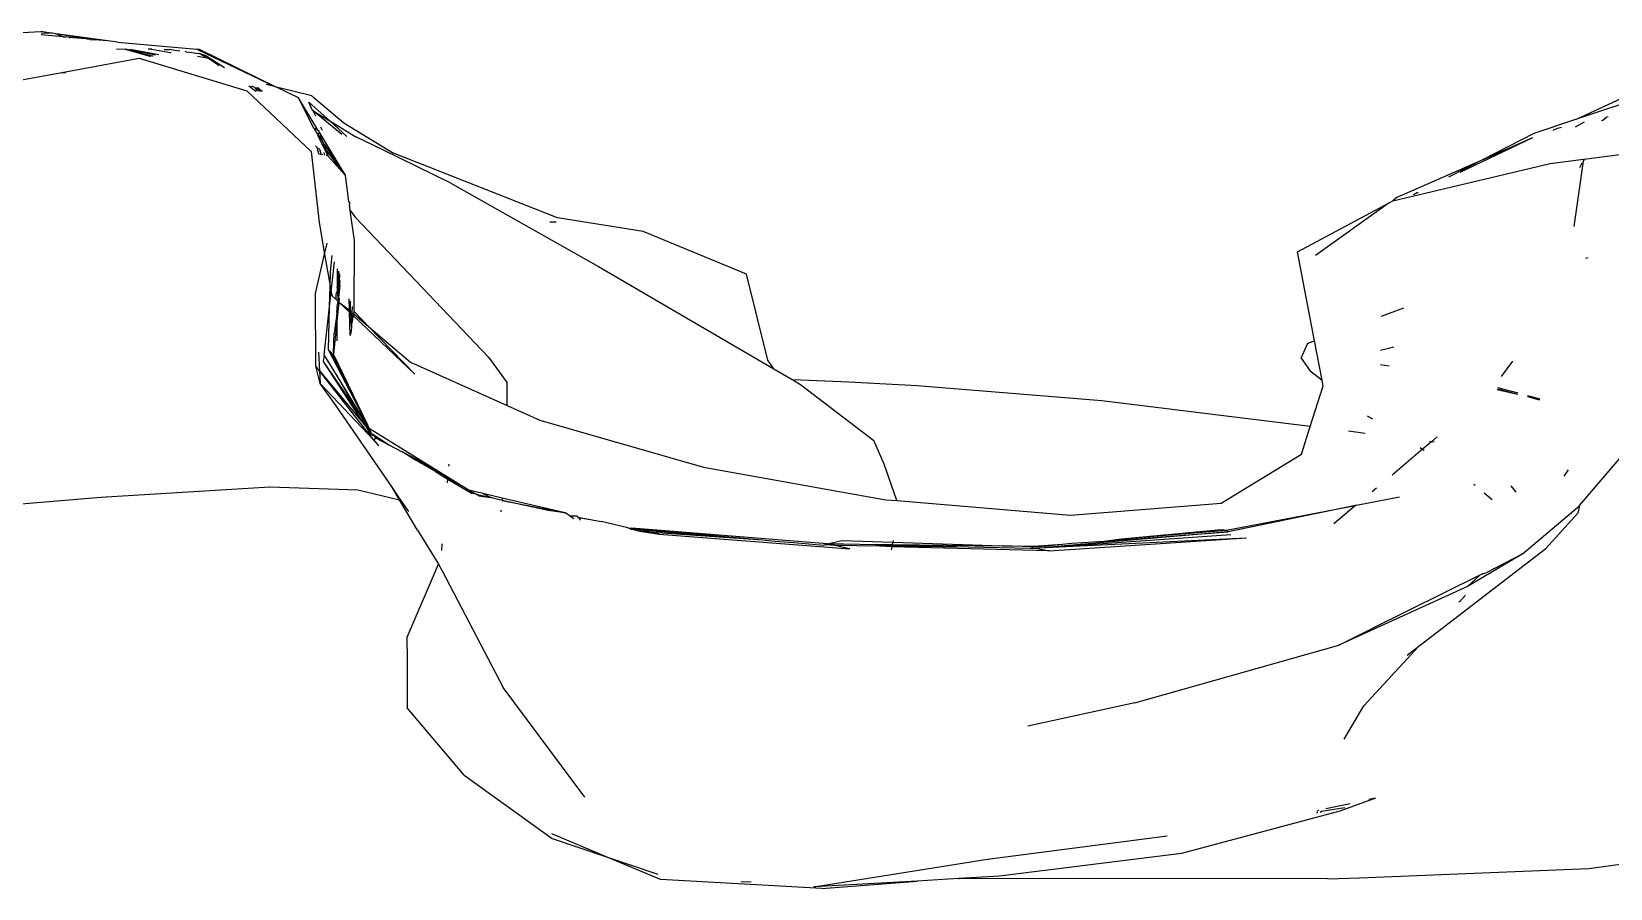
# Model space of a CAD drawing. Header units: millimetres. Extents: x -41292 to 298682, y -22072 to 33155.
# Drawn here: x 34212.9 to 34317.1, y 1729.8 to 1786.4 of the extents above; entities that cross this region are included whole.
import ezdxf

# ---------------------------------------------------------------- set-up
doc = ezdxf.new("R2010")
doc.units = ezdxf.units.MM

# ---------------------------------------------------------------- blocks, each defined once
blk = doc.blocks.new('AHSISHEUD')
for p, q in [((34835.71, 19434.2), (34840.85, 19434.44)), ((34841.5, 19434.34), (34840.85, 19434.44)), ((34841.5, 19434.34), (34840.86, 19434.32)), ((34842.32, 19434.1), (34840.87, 19434.24)), ((34841.62, 19434.34), (34841.5, 19434.34)), ((34841.83, 19434.29), (34841.62, 19434.34)), ((34842.32, 19434.1), (34841.83, 19434.29)), ((34843.82, 19433.97), (34841.83, 19434.29)), ((34845.26, 19433.83), (34841.83, 19434.29)), ((34842.32, 19434.1), (34842.52, 19434.1)), ((34842.72, 19434.06), (34842.52, 19434.1)), ((34842.72, 19434.06), (34842.76, 19434.06)), ((34842.81, 19434.06), (34842.76, 19434.06)), ((34842.95, 19434.04), (34842.81, 19434.06)), ((34843.82, 19433.97), (34842.95, 19434.04)), ((34843.9, 19433.95), (34843.82, 19433.97)), ((34844.07, 19433.94), (34843.9, 19433.95)), ((34844.1, 19433.92), (34844.07, 19433.94)), ((34844.1, 19433.92), (34844.16, 19433.93)), ((34844.16, 19433.93), (34844.37, 19433.9)), ((34845.26, 19433.83), (34844.37, 19433.9)), ((34845.91, 19433.74), (34845.26, 19433.83)), ((34845.91, 19433.74), (34851.13, 19433.28)), ((34845.84, 19433.3), (34846.42, 19433.29)), ((34848.42, 19432.88), (34846.42, 19433.29)), ((34846.42, 19433.29), (34848.22, 19432.84)), ((34846.42, 19433.29), (34848.03, 19432.81)), ((34846.73, 19433.29), (34848.64, 19432.92)), ((34848.18, 19433.28), (34847.93, 19433.28)), ((34848.03, 19432.81), (34848.11, 19432.82)), ((34848.18, 19433.28), (34849.39, 19433.06)), ((34848.22, 19432.84), (34848.25, 19432.85)), ((34848.99, 19433.27), (34849.33, 19433.27)), ((34849.94, 19433.16), (34849.33, 19433.27)), ((34849.39, 19433.06), (34849.44, 19433.07)), ((34850.02, 19433.18), (34849.94, 19433.16)), ((34850.43, 19433.1), (34850.37, 19433.13)), ((34850.43, 19433.1), (34851.32, 19433)), ((34851.18, 19433.26), (34851.13, 19433.28)), ((34851.32, 19433.25), (34851.18, 19433.26)), ((34851.18, 19433.26), (34856.34, 19430.79)), ((34851.8, 19432.69), (34851.19, 19432.79)), ((34856.34, 19430.79), (34851.32, 19433.25)), ((34851.79, 19432.82), (34851.32, 19433)), ((34851.8, 19432.69), (34851.32, 19433)), ((34851.79, 19432.82), (34852.96, 19432.07)), ((34851.86, 19432.68), (34851.8, 19432.69)), ((34852.5, 19432.26), (34851.86, 19432.68)), ((34827.87, 19429.12), (34842.23, 19431.74)), ((34842.23, 19431.74), (34847.33, 19432.68)), ((34842.23, 19431.74), (34842.5, 19431.75)), ((34847.33, 19432.68), (34854.43, 19430.53)), ((34852.5, 19432.26), (34852.61, 19432.21)), ((34854.57, 19430.86), (34855.04, 19430.52)), ((34854.97, 19430.76), (34854.72, 19430.83)), ((34854.97, 19430.76), (34855.13, 19430.52)), ((34854.97, 19430.76), (34855.13, 19430.73)), ((34855.2, 19430.71), (34855.13, 19430.73)), ((34855.27, 19430.52), (34855.13, 19430.73)), ((34855.43, 19430.52), (34855.2, 19430.71)), ((34855.35, 19430.52), (34855.2, 19430.71)), ((34856.34, 19430.79), (34855.71, 19430.94)), ((34856.39, 19430.77), (34856.34, 19430.79)), ((34857.85, 19430.06), (34856.39, 19430.77)), ((34858.73, 19430.2), (34856.39, 19430.77)), ((34942.2, 19428.65), (34948.52, 19431.6)), ((34949.46, 19431.09), (34942.2, 19428.65)), ((34854.43, 19430.53), (34858.68, 19426.52)), ((34855.4, 19430.52), (34855.35, 19430.52)), ((34855.48, 19430.51), (34855.43, 19430.52)), ((34859.15, 19427.92), (34857.85, 19430.06)), ((34858.86, 19428.07), (34857.85, 19430.06)), ((34858.77, 19429.24), (34858.54, 19429.79)), ((34858.54, 19429.79), (34859.92, 19428.54)), ((34858.73, 19430.2), (34860.83, 19428.41)), ((34858.82, 19429.2), (34858.77, 19429.24)), ((34860.7, 19427.65), (34858.82, 19429.2)), ((34858.82, 19429.2), (34859.92, 19428.54)), ((34858.99, 19428.85), (34858.82, 19429.2)), ((34859.92, 19428.54), (34861.04, 19427.52)), ((34859.92, 19428.54), (34861.64, 19427.49)), ((34942.2, 19428.65), (34939.39, 19427.71)), ((34943.85, 19428.58), (34943.93, 19428.6)), ((34943.93, 19428.6), (34944.2, 19428.81)), ((34944.2, 19428.81), (34944.29, 19428.83)), ((34859.15, 19427.92), (34858.86, 19428.07)), ((34858.86, 19428.07), (34858.96, 19427.87)), ((34858.96, 19427.87), (34859.14, 19427.6)), ((34859.12, 19427.56), (34859.14, 19427.6)), ((34859.12, 19427.56), (34859.38, 19427.04)), ((34859.14, 19427.6), (34859.21, 19427.77)), ((34859.14, 19427.6), (34859.43, 19427.18)), ((34859.15, 19427.92), (34859.18, 19427.85)), ((34859.18, 19427.85), (34859.23, 19427.81)), ((34859.21, 19427.77), (34859.23, 19427.81)), ((34859.25, 19427.75), (34859.21, 19427.77)), ((34859.43, 19427.18), (34859.25, 19427.75)), ((34860.95, 19424.94), (34859.25, 19427.75)), ((34859.43, 19427.92), (34859.33, 19428.14)), ((34860.83, 19428.41), (34864.11, 19426.41)), ((34863.42, 19426.64), (34861.64, 19427.49)), ((34939.39, 19427.71), (34936.03, 19426)), ((34940.66, 19427.93), (34940.95, 19428.07)), ((34940.95, 19428.07), (34941.21, 19428.13)), ((34942.7, 19428.47), (34942.1, 19428.14)), ((34858.68, 19426.52), (34859.21, 19421.84)), ((34858.97, 19426.89), (34859.08, 19426.8)), ((34859.2, 19426.38), (34859.08, 19426.8)), ((34859.25, 19426.66), (34859.16, 19426.74)), ((34859.25, 19426.66), (34859.28, 19426.61)), ((34859.28, 19426.61), (34859.27, 19426.64)), ((34859.27, 19426.55), (34859.28, 19426.61)), ((34859.27, 19426.55), (34859.3, 19426.48)), ((34859.3, 19426.48), (34859.3, 19426.36)), ((34859.3, 19426.48), (34859.32, 19426.35)), ((34859.38, 19427.04), (34859.62, 19426.57)), ((34859.54, 19426.83), (34859.38, 19427.04)), ((34859.54, 19427.01), (34859.43, 19427.18)), ((34859.51, 19426.46), (34859.57, 19426.29)), ((34859.54, 19427.01), (34860.95, 19424.94)), ((34859.54, 19426.83), (34859.54, 19427.01)), ((34859.54, 19427.01), (34859.64, 19426.69)), ((34859.62, 19426.57), (34859.54, 19426.83)), ((34859.64, 19426.69), (34859.54, 19426.83)), ((34859.62, 19426.57), (34859.79, 19426.23)), ((34859.7, 19426.61), (34859.64, 19426.69)), ((34860.95, 19424.94), (34859.7, 19426.61)), ((34859.7, 19426.61), (34859.79, 19426.23)), ((34867.91, 19424.44), (34863.42, 19426.64)), ((34934.52, 19425.15), (34939.31, 19427.45)), ((34936.03, 19426), (34939.31, 19427.45)), ((34859.2, 19426.38), (34859.3, 19426.36)), ((34859.47, 19426.31), (34859.32, 19426.35)), ((34859.72, 19426.25), (34859.71, 19426.3)), ((34860.95, 19424.94), (34859.79, 19426.23)), ((34874.94, 19422.15), (34864.11, 19426.41)), ((34930.07, 19423.26), (34940.46, 19425.73)), ((34930.36, 19423.51), (34936.03, 19426)), ((34936.03, 19426), (34933.75, 19424.84)), ((34940.46, 19425.73), (34942.66, 19426.01)), ((34942.64, 19425.89), (34942.03, 19421.57)), ((34942.41, 19425.46), (34942.56, 19425.78)), ((34942.67, 19425.92), (34942.64, 19425.89)), ((34942.66, 19426.01), (34942.69, 19426.02)), ((34942.67, 19425.92), (34942.66, 19426.01)), ((34942.69, 19426.02), (34942.67, 19425.92)), ((34942.69, 19426.02), (34945.77, 19426.41)), ((34861.18, 19423.22), (34860.95, 19424.94)), ((34867.91, 19424.44), (34877.64, 19418.93)), ((34930.36, 19423.51), (34930.07, 19423.26)), ((34931.71, 19423.81), (34931.43, 19423.66)), ((34931.71, 19423.81), (34931.75, 19423.81)), ((34861.22, 19423.15), (34861.18, 19423.22)), ((34861.22, 19423.15), (34861.21, 19423.02)), ((34861.26, 19422.63), (34861.21, 19423.02)), ((34861.26, 19422.63), (34861.61, 19422.16)), ((34861.54, 19420.65), (34861.26, 19422.63)), ((34923.78, 19419.91), (34929.84, 19423.14)), ((34929.84, 19423.14), (34924.96, 19419.66)), ((34929.84, 19423.14), (34930.07, 19423.26)), ((34859.21, 19421.84), (34859.57, 19419.75)), ((34861.61, 19422.16), (34870.38, 19412.95)), ((34874.85, 19421.85), (34874.44, 19421.86)), ((34880.6, 19421.25), (34874.94, 19422.15)), ((34887.41, 19418.42), (34880.6, 19421.25)), ((34859.57, 19419.75), (34859.74, 19420.47)), ((34861.52, 19415.95), (34861.54, 19420.65)), ((34858.97, 19417.15), (34859.57, 19419.75)), ((34859.57, 19419.75), (34859.94, 19417.64)), ((34859.97, 19418.58), (34860.06, 19419.66)), ((34860.01, 19417.25), (34860.23, 19419.24)), ((34924.9, 19414.02), (34923.78, 19419.91)), ((34942.78, 19419.48), (34942.97, 19419.53)), ((34859.94, 19417.64), (34859.97, 19418.58)), ((34860.41, 19418.25), (34860.4, 19418.18)), ((34860.4, 19418.18), (34860.41, 19417.82)), ((34860.41, 19418.77), (34860.41, 19418.25)), ((34860.47, 19418.54), (34860.41, 19418.25)), ((34860.46, 19418.2), (34860.47, 19418.54)), ((34860.46, 19418.2), (34860.57, 19418.35)), ((34860.46, 19418), (34860.57, 19418.35)), ((34860.46, 19416.67), (34860.57, 19418.35)), ((34860.46, 19418.2), (34860.46, 19418)), ((34860.47, 19418.63), (34860.47, 19418.54)), ((34860.48, 19418.61), (34860.47, 19418.54)), ((34860.57, 19418.35), (34860.51, 19418.53)), ((34877.64, 19418.93), (34889.21, 19412.18)), ((34888.82, 19412.74), (34887.41, 19418.42)), ((34859, 19412.34), (34858.97, 19417.15)), ((34859.9, 19416.27), (34859.94, 19417.64)), ((34859.9, 19416.27), (34860.01, 19417.25)), ((34859.94, 19417.64), (34860.01, 19417.25)), ((34860.01, 19417.25), (34860.05, 19417.02)), ((34860.34, 19417.02), (34860.35, 19417.21)), ((34860.41, 19417.31), (34860.35, 19417.21)), ((34860.41, 19417.63), (34860.37, 19417.54)), ((34860.37, 19417.54), (34860.41, 19417.5)), ((34860.46, 19417.85), (34860.41, 19417.82)), ((34860.41, 19417.82), (34860.41, 19417.63)), ((34860.41, 19417.5), (34860.41, 19417.31)), ((34860.41, 19417.31), (34860.46, 19416.67)), ((34860.45, 19417.62), (34860.46, 19417.85)), ((34860.46, 19416.67), (34860.45, 19417.62)), ((34860.46, 19418), (34860.46, 19417.85)), ((34860.58, 19417.7), (34860.46, 19416.67)), ((34860.58, 19417.7), (34860.6, 19418.01)), ((34859.55, 19413.09), (34859.9, 19416.27)), ((34859.82, 19413.43), (34859.9, 19416.27)), ((34860.05, 19417.02), (34860.33, 19416.75)), ((34860.33, 19416.78), (34860.34, 19417.02)), ((34860.33, 19416.75), (34860.33, 19416.78)), ((34860.33, 19416.75), (34860.41, 19416.68)), ((34860.37, 19415.91), (34860.4, 19416.11)), ((34860.4, 19416.11), (34860.41, 19416.29)), ((34860.41, 19416.68), (34860.46, 19416.63)), ((34860.41, 19416.29), (34860.43, 19416.4)), ((34860.51, 19416.58), (34860.42, 19415.74)), ((34860.43, 19416.4), (34860.46, 19416.63)), ((34860.46, 19416.63), (34860.46, 19416.67)), ((34860.46, 19416.63), (34860.52, 19416.62)), ((34860.52, 19416.62), (34860.51, 19416.58)), ((34860.51, 19416.58), (34861.21, 19415.92)), ((34860.51, 19416.58), (34861.21, 19416.04)), ((34860.54, 19416.83), (34860.52, 19416.62)), ((34861.21, 19416.04), (34861.19, 19416.8)), ((34861.21, 19415.92), (34861.21, 19416.04)), ((34861.21, 19416.04), (34861.27, 19415.99)), ((34861.24, 19416.65), (34861.28, 19416.57)), ((34861.27, 19415.99), (34861.28, 19416.57)), ((34861.38, 19416.29), (34861.37, 19415.9)), ((34929.32, 19415.65), (34930.79, 19416.2)), ((34860.4, 19415.54), (34860.15, 19413.13)), ((34860.34, 19415.47), (34860.21, 19414.52)), ((34860.37, 19415.91), (34860.34, 19415.47)), ((34860.42, 19415.74), (34860.37, 19415.91)), ((34860.42, 19415.74), (34860.4, 19415.54)), ((34860.4, 19414.02), (34860.4, 19415.54)), ((34861.26, 19414.38), (34861.21, 19415.92)), ((34861.21, 19415.92), (34861.27, 19415.86)), ((34861.3, 19415.96), (34861.27, 19415.99)), ((34861.27, 19415.86), (34861.3, 19415.96)), ((34861.3, 19415.83), (34861.27, 19415.86)), ((34861.3, 19415.96), (34861.37, 19415.9)), ((34861.34, 19414.96), (34861.3, 19415.83)), ((34861.3, 19415.83), (34861.37, 19415.77)), ((34861.37, 19415.77), (34861.34, 19414.96)), ((34861.34, 19414.96), (34861.47, 19415.68)), ((34861.37, 19415.9), (34861.37, 19415.77)), ((34861.37, 19415.9), (34861.49, 19415.8)), ((34861.37, 19415.77), (34861.47, 19415.68)), ((34861.47, 19415.68), (34861.49, 19415.8)), ((34861.47, 19415.68), (34865.52, 19411.83)), ((34861.49, 19415.8), (34861.52, 19415.95)), ((34861.49, 19415.8), (34862.49, 19414.95)), ((34862.49, 19414.95), (34861.52, 19415.95)), ((34860.15, 19413.13), (34860.18, 19413.95)), ((34860.18, 19413.95), (34860.21, 19414.52)), ((34861.32, 19414.66), (34861.26, 19414.38)), ((34861.34, 19414.96), (34861.32, 19414.66)), ((34865.52, 19411.83), (34862.49, 19414.95)), ((34862.49, 19414.95), (34865.25, 19412.61)), ((34924.47, 19413.86), (34924.9, 19414.02)), ((34925.4, 19411.42), (34924.9, 19414.02)), ((34859.17, 19413.27), (34859.23, 19412.04)), ((34859.55, 19413.09), (34859.48, 19412.65)), ((34859.77, 19412.74), (34859.55, 19413.09)), ((34859.98, 19413.28), (34859.82, 19413.43)), ((34862.41, 19408.47), (34859.82, 19413.43)), ((34859.98, 19413.28), (34862.41, 19408.47)), ((34860.15, 19413.13), (34862.41, 19408.47)), ((34870.38, 19412.95), (34871.63, 19411.24)), ((34924.03, 19412.88), (34924.47, 19413.86)), ((34930.15, 19413.61), (34929.27, 19413.38)), ((34859.28, 19411.2), (34859, 19412.34)), ((34859.23, 19412.04), (34859, 19412.34)), ((34862.81, 19407.46), (34859.23, 19412.04)), ((34859.23, 19412.04), (34859.28, 19411.2)), ((34859.23, 19412.04), (34862.12, 19408.58)), ((34859.48, 19412.65), (34862.12, 19408.58)), ((34859.48, 19412.65), (34861.72, 19409.37)), ((34859.77, 19412.74), (34859.76, 19412.66)), ((34860.36, 19411.77), (34859.77, 19412.74)), ((34865.25, 19412.61), (34871.61, 19409.75)), ((34889.21, 19412.18), (34888.82, 19412.74)), ((34889.21, 19412.18), (34890.47, 19411.44)), ((34924.03, 19412.88), (34924.6, 19412.06)), ((34924.6, 19412.06), (34925.4, 19411.42)), ((34929.84, 19412.35), (34929.25, 19412.43)), ((34937.24, 19411.67), (34938, 19412.69)), ((34862.81, 19407.46), (34859.28, 19411.2)), ((34860.33, 19409.72), (34859.28, 19411.2)), ((34860.36, 19411.77), (34861.72, 19409.37)), ((34861.84, 19409.35), (34860.36, 19411.77)), ((34871.61, 19409.75), (34871.63, 19411.24)), ((34894.18, 19411.3), (34890.47, 19411.44)), ((34890.47, 19411.44), (34890.99, 19411.14)), ((34890.99, 19411.14), (34895.81, 19407.45)), ((34898.69, 19411.05), (34894.18, 19411.3)), ((34910.87, 19410.06), (34898.69, 19411.05)), ((34924.61, 19408.36), (34925.47, 19411.06)), ((34925.47, 19411.06), (34925.4, 19411.42)), ((34936.97, 19410.82), (34938.31, 19410.5)), ((34936.98, 19410.86), (34938.31, 19410.5)), ((34938.35, 19410.56), (34937, 19410.91)), ((34924.61, 19408.36), (34910.87, 19410.06)), ((34938.96, 19410.34), (34939.77, 19410.15)), ((34938.96, 19410.34), (34939.74, 19410.12)), ((34939.8, 19410.18), (34938.99, 19410.39)), ((34864.02, 19404.37), (34860.33, 19409.72)), ((34861.72, 19409.37), (34861.87, 19409.16)), ((34861.84, 19409.35), (34862.26, 19408.58)), ((34862.41, 19408.47), (34861.84, 19409.35)), ((34861.84, 19409.35), (34861.87, 19409.16)), ((34861.87, 19409.16), (34862.02, 19408.94)), ((34862.02, 19408.94), (34862.08, 19408.82)), ((34862.08, 19408.82), (34862.28, 19408.39)), ((34862.08, 19408.82), (34862.26, 19408.58)), ((34871.61, 19409.75), (34873.77, 19408.78)), ((34873.77, 19408.78), (34884.58, 19405.68)), ((34928.38, 19409.08), (34928.73, 19408.87)), ((34862.12, 19408.58), (34862.28, 19408.39)), ((34862.26, 19408.58), (34862.5, 19408.13)), ((34862.26, 19408.58), (34862.52, 19408.21)), ((34862.36, 19408.3), (34862.28, 19408.39)), ((34862.47, 19408.05), (34862.36, 19408.3)), ((34862.36, 19408.3), (34862.5, 19408.13)), ((34862.53, 19408.24), (34862.41, 19408.47)), ((34862.5, 19408.13), (34862.47, 19408.05)), ((34862.58, 19407.86), (34862.47, 19408.05)), ((34862.47, 19408.05), (34862.59, 19407.98)), ((34862.52, 19408.21), (34862.5, 19408.13)), ((34862.5, 19408.13), (34862.53, 19408.09)), ((34862.53, 19408.24), (34862.52, 19408.21)), ((34862.53, 19408.24), (34862.57, 19408.21)), ((34862.53, 19408.09), (34862.59, 19407.98)), ((34862.57, 19408.21), (34866.62, 19405.7)), ((34862.65, 19407.94), (34862.57, 19408.21)), ((34862.58, 19407.86), (34862.61, 19407.94)), ((34862.58, 19407.86), (34862.84, 19407.72)), ((34862.59, 19407.98), (34862.61, 19407.94)), ((34862.59, 19407.98), (34862.65, 19407.94)), ((34862.61, 19407.94), (34862.65, 19407.94)), ((34862.7, 19407.89), (34862.65, 19407.94)), ((34862.7, 19407.89), (34862.73, 19407.9)), ((34862.73, 19407.9), (34862.76, 19407.85)), ((34862.76, 19407.85), (34862.8, 19407.83)), ((34862.8, 19407.83), (34862.84, 19407.72)), ((34862.8, 19407.83), (34863.8, 19407.16)), ((34862.84, 19407.72), (34862.86, 19407.7)), ((34862.86, 19407.7), (34862.93, 19407.61)), ((34862.86, 19407.7), (34863.8, 19407.16)), ((34924.04, 19406.55), (34924.61, 19408.36)), ((34928.25, 19407.91), (34927.15, 19408.05)), ((34932.99, 19407.68), (34932.62, 19407.36)), ((34942.4, 19403.16), (34946.71, 19408.2)), ((34862.93, 19407.61), (34862.81, 19407.46)), ((34862.81, 19407.46), (34863.12, 19407.1)), ((34862.93, 19407.61), (34863.8, 19407.16)), ((34863.8, 19407.16), (34864.73, 19406.68)), ((34865.45, 19406.2), (34864.73, 19406.68)), ((34865.41, 19406.33), (34864.73, 19406.68)), ((34896.5, 19405.88), (34895.81, 19407.45)), ((34932.04, 19406.87), (34930.02, 19405.16)), ((34931.87, 19406.98), (34932.04, 19406.87)), ((34932.62, 19407.36), (34932.04, 19406.87)), ((34932.04, 19406.87), (34932.14, 19406.81)), ((34932.62, 19407.36), (34932.5, 19407.37)), ((34932.81, 19407.33), (34932.62, 19407.36)), ((34865.41, 19406.33), (34866.62, 19405.7)), ((34865.41, 19406.33), (34867.71, 19404.97)), ((34865.41, 19406.33), (34865.91, 19405.97)), ((34865.91, 19405.97), (34865.45, 19406.2)), ((34866.88, 19405.4), (34865.91, 19405.97)), ((34866.62, 19405.7), (34867.72, 19405.02)), ((34867.78, 19405.75), (34867.79, 19405.89)), ((34884.58, 19405.68), (34896.62, 19403.53)), ((34897.33, 19403.47), (34896.5, 19405.88)), ((34918.75, 19403.31), (34924.04, 19406.55)), ((34866.88, 19405.4), (34867.71, 19404.88)), ((34867.71, 19404.97), (34866.88, 19405.4)), ((34867.68, 19404.64), (34867.71, 19404.88)), ((34867.71, 19404.97), (34867.72, 19405.02)), ((34867.71, 19404.97), (34869.04, 19404.2)), ((34867.71, 19404.88), (34867.71, 19404.97)), ((34867.71, 19404.88), (34869.31, 19403.95)), ((34867.72, 19405.02), (34869.04, 19404.2)), ((34941.65, 19405.5), (34941.35, 19405.08)), ((34804.46, 19400.38), (34844.81, 19403.69)), ((34844.81, 19403.69), (34855.96, 19404.38)), ((34855.96, 19404.38), (34861.77, 19404.18)), ((34861.77, 19404.18), (34864.52, 19403.52)), ((34864.52, 19403.52), (34864.02, 19404.37)), ((34864.61, 19403.5), (34864.02, 19404.37)), ((34864.52, 19403.52), (34864.61, 19403.5)), ((34865.71, 19401.51), (34864.52, 19403.52)), ((34865.12, 19402.76), (34864.61, 19403.5)), ((34869.04, 19404.2), (34869.09, 19404.16)), ((34869.09, 19404.16), (34869.31, 19403.95)), ((34869.57, 19403.89), (34869.09, 19404.16)), ((34870.01, 19403.95), (34869.09, 19404.16)), ((34869.57, 19403.89), (34869.31, 19403.95)), ((34869.75, 19403.79), (34869.57, 19403.89)), ((34869.57, 19403.89), (34870.54, 19403.67)), ((34869.75, 19403.79), (34870.54, 19403.67)), ((34870.01, 19403.95), (34870.54, 19403.67)), ((34871.29, 19403.64), (34870.01, 19403.95)), ((34870.68, 19403.64), (34870.54, 19403.67)), ((34871.28, 19403.49), (34870.68, 19403.64)), ((34871.29, 19403.64), (34871.28, 19403.49)), ((34875.44, 19402.66), (34871.29, 19403.64)), ((34896.62, 19403.53), (34897.33, 19403.47)), ((34927.68, 19403.18), (34930.52, 19403.73)), ((34929, 19404.3), (34928.7, 19404.05)), ((34935.51, 19404.46), (34935.43, 19404.53)), ((34936.64, 19403.53), (34936.11, 19403.96)), ((34937.87, 19404.45), (34938.19, 19404.04)), ((34871.21, 19402.85), (34871.2, 19402.74)), ((34874.32, 19402.82), (34871.28, 19403.49)), ((34871.28, 19403.49), (34875.44, 19402.66)), ((34875.44, 19402.66), (34874.32, 19402.82)), ((34875.75, 19402.46), (34875.44, 19402.66)), ((34875.75, 19402.46), (34876.21, 19402.47)), ((34875.75, 19402.46), (34876.01, 19402.3)), ((34876.21, 19402.47), (34876.29, 19402.37)), ((34897.33, 19403.47), (34908.81, 19402.52)), ((34908.81, 19402.52), (34918.75, 19403.31)), ((34919.1, 19401.51), (34927.62, 19403.14)), ((34927.62, 19403.14), (34919.21, 19401.4)), ((34927.62, 19403.14), (34926.19, 19401.93)), ((34927.68, 19403.18), (34927.62, 19403.14)), ((34938.62, 19399.93), (34942.29, 19403.03)), ((34942.28, 19402.65), (34940.17, 19400.31)), ((34942.4, 19403.16), (34942.28, 19402.65)), ((34942.29, 19403.03), (34942.4, 19403.16)), ((34865.71, 19401.51), (34867.08, 19399.27)), ((34876.29, 19402.37), (34876.32, 19402.35)), ((34876.29, 19402.37), (34877.23, 19402.2)), ((34876.32, 19402.35), (34876.44, 19402.19)), ((34876.32, 19402.35), (34877.23, 19402.2)), ((34877.23, 19402.2), (34877.83, 19402.09)), ((34879.58, 19401.67), (34877.83, 19402.09)), ((34879.78, 19401.59), (34879.58, 19401.67)), ((34879.58, 19401.67), (34879.84, 19401.65)), ((34880.22, 19401.47), (34879.78, 19401.59)), ((34879.78, 19401.59), (34880.33, 19401.54)), ((34879.84, 19401.65), (34880.33, 19401.54)), ((34892.73, 19400.62), (34879.84, 19401.65)), ((34879.84, 19401.65), (34888.47, 19400.89)), ((34880.22, 19401.47), (34881.66, 19401.26)), ((34880.22, 19401.47), (34880.91, 19401.42)), ((34880.33, 19401.54), (34880.37, 19401.54)), ((34880.37, 19401.54), (34888.47, 19400.89)), ((34880.91, 19401.42), (34880.37, 19401.54)), ((34881.66, 19401.26), (34880.91, 19401.42)), ((34880.91, 19401.42), (34888.47, 19400.89)), ((34912.17, 19400.94), (34918.74, 19401.56)), ((34912.17, 19400.94), (34919.1, 19401.51)), ((34918.74, 19401.56), (34919.1, 19401.51)), ((34919.1, 19401.51), (34919.21, 19401.4)), ((34867.31, 19400.18), (34867.34, 19400.62)), ((34881.66, 19401.26), (34894.24, 19400.29)), ((34888.47, 19400.89), (34889.3, 19400.8)), ((34889.3, 19400.8), (34890.54, 19400.7)), ((34890.54, 19400.7), (34892.53, 19400.53)), ((34892.53, 19400.53), (34892.59, 19400.55)), ((34892.59, 19400.55), (34892.73, 19400.62)), ((34893.24, 19400.5), (34892.59, 19400.55)), ((34892.73, 19400.62), (34893.72, 19400.84)), ((34892.73, 19400.62), (34897.04, 19400.57)), ((34897.03, 19400.52), (34892.73, 19400.62)), ((34894.24, 19400.29), (34893.24, 19400.5)), ((34896.2, 19400.47), (34893.24, 19400.5)), ((34893.72, 19400.84), (34897.08, 19400.73)), ((34897, 19400.41), (34896.2, 19400.47)), ((34897.01, 19400.46), (34896.2, 19400.47)), ((34897, 19400.41), (34896.96, 19400.23)), ((34897.01, 19400.46), (34897, 19400.41)), ((34907.4, 19400.15), (34897, 19400.41)), ((34897.03, 19400.52), (34897.01, 19400.46)), ((34902.07, 19400.4), (34897.01, 19400.46)), ((34897.04, 19400.57), (34897.03, 19400.52)), ((34902.07, 19400.4), (34897.03, 19400.52)), ((34897.08, 19400.73), (34897.04, 19400.57)), ((34897.04, 19400.57), (34904.28, 19400.49)), ((34897.1, 19400.83), (34897.08, 19400.73)), ((34897.08, 19400.73), (34904.28, 19400.49)), ((34906.14, 19400.3), (34902.07, 19400.4)), ((34904.28, 19400.49), (34906.36, 19400.47)), ((34906.29, 19400.42), (34904.28, 19400.49)), ((34906.19, 19400.34), (34906.29, 19400.42)), ((34906.29, 19400.42), (34906.36, 19400.47)), ((34906.55, 19400.41), (34906.29, 19400.42)), ((34906.36, 19400.47), (34908.26, 19400.6)), ((34906.55, 19400.41), (34906.36, 19400.47)), ((34906.5, 19400.33), (34907.07, 19400.38)), ((34906.55, 19400.41), (34908.26, 19400.6)), ((34907.07, 19400.38), (34907.14, 19400.37)), ((34919.21, 19401.4), (34907.14, 19400.37)), ((34907.14, 19400.37), (34919.39, 19401.23)), ((34907.14, 19400.37), (34920.41, 19401.02)), ((34907.4, 19400.15), (34920.41, 19401.02)), ((34908.26, 19400.6), (34908.88, 19400.67)), ((34908.88, 19400.67), (34909.62, 19400.7)), ((34909.62, 19400.7), (34910.99, 19400.8)), ((34910.99, 19400.8), (34919.21, 19401.4)), ((34910.99, 19400.8), (34912.17, 19400.94)), ((34906.14, 19400.3), (34906.19, 19400.34)), ((34906.19, 19400.34), (34906.47, 19400.34)), ((34906.47, 19400.34), (34906.5, 19400.33)), ((34906.5, 19400.33), (34907.4, 19400.15)), ((34931.8, 19393.87), (34940.17, 19400.31)), ((34938.62, 19399.93), (34935, 19397.81)), ((34938.62, 19399.93), (34936.24, 19398.71)), ((34865.01, 19394.45), (34867.08, 19399.27)), ((34867.08, 19399.27), (34867.34, 19398.84)), ((34867.34, 19398.84), (34871.36, 19391.14)), ((34935.81, 19398.54), (34928.72, 19395.02)), ((34935.81, 19398.54), (34935, 19397.81)), ((34936, 19398.63), (34935.81, 19398.54)), ((34936, 19398.63), (34936.24, 19398.71)), ((34935, 19397.81), (34926.5, 19393.92)), ((34934.5, 19396.81), (34934.44, 19396.77)), ((34934.88, 19397.22), (34934.5, 19396.81)), ((34865.01, 19393.69), (34865.01, 19394.45)), ((34926.5, 19393.92), (34928.72, 19395.02)), ((34865.01, 19393.69), (34865.02, 19389.79)), ((34913.05, 19390.11), (34926.5, 19393.92)), ((34931.8, 19393.87), (34928.16, 19389.93)), ((34931.01, 19393.27), (34931.8, 19393.87)), ((34876.74, 19383.88), (34871.36, 19391.14)), ((34913.05, 19390.11), (34905.99, 19388.57)), ((34868.79, 19385.35), (34865.02, 19389.79)), ((34926.87, 19387.71), (34928.16, 19389.93)), ((34868.79, 19385.35), (34874.58, 19381.17)), ((34928.93, 19383.82), (34926.57, 19382.96)), ((34928.93, 19383.82), (34928.5, 19383.73)), ((34926.57, 19382.96), (34916.13, 19380.17)), ((34925.09, 19382.85), (34925.04, 19382.84)), ((34925.13, 19382.9), (34925.06, 19382.89)), ((34925.2, 19383.01), (34925.1, 19382.98)), ((34925.37, 19382.94), (34925.27, 19382.88)), ((34926.9, 19383.19), (34925.37, 19382.94)), ((34927.26, 19383.46), (34925.66, 19383.11)), ((34878.11, 19379.97), (34874.56, 19381.46)), ((34874.58, 19381.17), (34878.11, 19379.97)), ((34903.32, 19379.8), (34915.18, 19381.34)), ((34878.11, 19379.97), (34881.57, 19378.8)), ((34881.75, 19378.45), (34878.11, 19379.97)), ((34891.85, 19377.96), (34903.32, 19379.8)), ((34916.13, 19380.17), (34904.11, 19378.67)), ((34943.02, 19379.18), (34948.39, 19379.92)), ((34901.4, 19378.51), (34898.67, 19378.35)), ((34901.4, 19378.51), (34901.46, 19378.51)), ((34904.11, 19378.67), (34901.46, 19378.51)), ((34925.79, 19378.49), (34901.46, 19378.51)), ((34925.79, 19378.49), (34927.88, 19378.56)), ((34927.88, 19378.56), (34943.02, 19379.18)), ((34892.38, 19377.86), (34881.75, 19378.45)), ((34887.05, 19378.33), (34887.27, 19378.31)), ((34887.27, 19378.31), (34887.51, 19378.32)), ((34887.51, 19378.32), (34887.72, 19378.31)), ((34898.67, 19378.35), (34891.85, 19377.96)), ((34892.38, 19377.86), (34898.67, 19378.35))]:
    blk.add_line(p, q)

msp = doc.modelspace()

# ---------------------------------------------------------------- block references
msp.add_blockref('AHSISHEUD', (-627.37, -17648.09))

doc.saveas('drawing.dxf')
